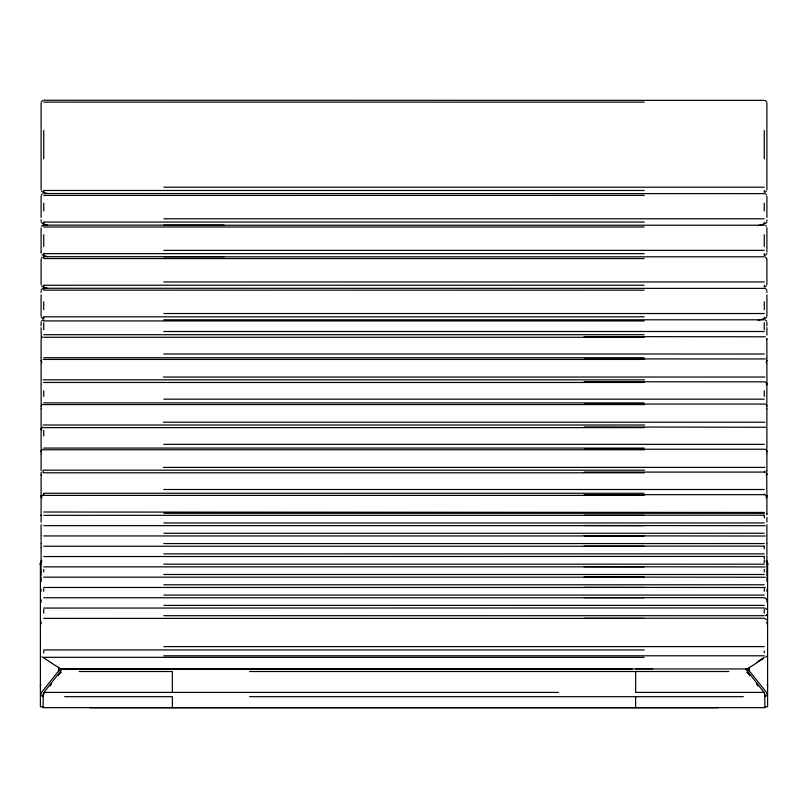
<?xml version="1.0" encoding="UTF-8"?>
<svg xmlns="http://www.w3.org/2000/svg" width="808" height="808" viewBox="0 0 808 808"><rect width="100%" height="100%" fill="white"/><g stroke="black" fill="none" stroke-linecap="round" stroke-linejoin="round"><path stroke-width="1.21" d="M43.087 696.678L43.228 694.971A5.02 2.565 -81.2 0 1 43.279 694.526L43.955 692.405L60.721 671.024A6.656 2.727 -79.1 0 1 61.731 669.479L62.267 668.913M41.097 515.625L41.147 515.11M41.097 363.802L41.157 360.499M41.097 406.04L42.319 404.212M41.097 451.207L42.319 449.379M766.903 360.429L766.135 362.287M766.812 406.091L766.903 384.386L766.55 383.063L764.954 381.841L584.134 381.75M766.812 451.228L766.701 451.773L766.903 447.016M43.228 694.951L43.087 707.636L764.913 707.636L764.691 694.496L764.913 696.678M766.812 253.561L765.196 255.358M58.923 670.569L41.622 692.315L40.4 695.84L43.036 695.84L43.905 693.577L43.309 694.718M41.329 258.277L42.248 257.166M41.329 195.112L42.248 194.001M766.64 656.126L765.651 657.217M41.299 101.879L42.723 100.465M41.299 289.91L42.723 288.486M766.701 222.321L765.196 223.776M766.701 317.069L765.196 318.524M41.36 321.19L42.561 319.968M41.36 338.087L42.561 336.865M766.327 385.062L766.903 383.659L766.903 364.317M766.327 475.397L766.903 471.064M766.135 497.789L766.903 495.93L766.701 473.71M766.135 615.625L766.701 614.767L766.085 615.676M41.45 226.482L42.723 225.321M766.55 191.001L765.196 192.193M766.55 285.749L765.196 286.941M49.924 685.982L51.48 684.103M58.196 675.538L60.832 672.266M60.974 672.185L60.499 672.71L60.499 672.115M749.077 670.569L766.378 692.315L767.6 695.84L764.964 695.84L764.732 694.819M42.723 427.119L41.097 429.553L41.097 446.269M42.723 494.87L41.097 497.304L41.097 516.453M747.329 668.893L756.702 662.913M758.187 661.207L764.267 657.328M757.005 662.56L763.095 658.682M60.731 669.297L61.903 668.862M764.701 694.617L764.045 692.405L745.734 668.913M758.187 225.604L764.267 223.846L764.267 222.059M758.187 320.352L764.267 318.594L764.267 317.11M43.733 100.253L764.267 100.364M43.733 102.121L644.178 102.121M163.822 187.193L764.267 187.193M43.733 190.476L644.178 190.476M43.733 193.526L764.267 193.637M43.733 195.405L644.178 195.405M163.822 218.776L764.267 218.776M43.733 222.059L644.178 222.059M43.733 225.109L223.867 225.109M163.822 225.22L764.267 225.22M43.733 226.987L644.178 226.987M163.822 250.359L764.267 250.359M43.733 253.651L644.178 253.651M43.733 256.692L223.867 256.692M163.822 256.803L764.267 256.803M43.733 258.57L644.178 258.57M163.822 281.941L764.267 281.941M43.733 285.234L644.178 285.234M43.733 288.274L764.267 288.385M43.733 290.153L644.178 290.153M163.822 313.524L764.267 313.524M43.733 316.817L644.178 316.817M163.822 319.796L764.267 319.796M43.733 320.928L644.178 320.928M163.822 331.502L764.267 331.502M43.733 334.704L644.178 334.704M584.134 336.582L765.277 336.784M43.733 337.289L644.178 337.289M163.822 354.005L764.267 354.005M43.733 357.732L644.178 357.732M584.467 358.893L765.439 358.954M43.076 359.429L644.622 359.429M163.378 377.043L764.923 377.043M43.076 379.841L644.622 379.841M43.733 382.467L644.178 382.467M163.822 399.172L764.267 399.172M43.733 402.909L644.178 402.909M584.467 404.061L764.923 404.061L766.327 404.636L766.903 406.04M43.076 404.596L644.622 404.596M163.378 422.21L764.923 422.21M43.076 425.008L644.622 425.008M584.134 426.917L765.59 427.27M43.733 427.634L644.178 427.634M163.822 444.339L764.267 444.339M43.733 448.076L644.178 448.076M584.467 449.228L764.923 449.228L766.327 449.804L766.903 451.207M43.076 449.763L644.622 449.763M163.378 467.377L764.923 467.377M43.076 470.175L644.622 470.175M584.134 472.084L764.267 472.084M43.733 472.801L644.178 472.801M163.822 489.507L764.267 489.507M43.733 493.244L644.178 493.244M584.134 494.668L764.267 494.668M43.733 495.385L644.178 495.385M43.733 512.019L764.267 512.444M163.822 513.292L764.267 513.292M584.134 515.201L764.267 515.201M43.733 515.332L644.178 515.332M163.822 522.958L764.267 522.958M584.134 525.513L765.277 525.715M43.733 525.644L644.178 525.644M163.822 533.27L764.267 533.27M584.134 535.815L765.277 536.017M43.733 535.946L644.178 535.946M163.822 543.572L764.267 543.572M584.134 546.117L764.267 546.117M43.733 546.248L644.178 546.248M163.822 553.874L764.267 553.874M43.733 556.55L764.267 556.429M40.4 564.004A5.636 5.575 -2.2 0 1 41.663 560.459A5.626 5.626 0 0 0 40.4 563.974L41.036 563.974L40.4 564.004L40.4 706.798L43.036 706.798M767.6 564.004A5.636 5.575 2.2 0 0 766.337 560.459A5.636 5.626 0 0 1 767.6 563.974L766.964 563.974L767.6 564.004L767.6 706.798L764.964 706.798M163.822 564.176L764.267 564.176M584.134 566.721L765.277 566.933M43.733 566.862L644.178 566.862M163.822 574.488L764.267 574.488M584.134 577.033L765.277 577.235M43.733 577.165L644.178 577.165M163.822 584.79L764.267 584.79M584.134 587.335L765.277 587.537M43.733 587.466L644.178 587.466M163.822 595.092L764.267 595.092M584.134 597.637L764.267 597.647L766.55 599.021M43.733 597.769L644.178 597.769M163.822 605.394L764.267 605.394M43.733 608.07L764.267 607.949M163.822 615.696L764.267 615.696M584.134 618.251L764.267 618.251L766.55 619.635M43.733 618.383L644.178 618.383M163.822 646.602L764.267 646.602M43.733 649.935L644.178 649.935M163.822 655.793L764.267 655.793M43.733 657.328L644.178 657.328M155.287 668.721L239.612 668.721M635.633 668.721L652.712 668.721M61.984 668.963L746.016 668.963M61.984 669.115L632.008 669.115M79.144 671.519L172.367 671.519L172.367 692.405M249.581 671.519L728.856 671.519M43.955 692.405L558.419 692.405M764.045 692.405L635.633 692.405L635.633 671.519M64.63 696.678L172.367 696.678L172.367 707.636M249.581 696.678L743.37 696.678M47.319 193.486L42.804 192.193L41.45 191.001M47.319 225.068L42.804 223.776L41.299 222.321M47.319 256.651L41.865 254.762M47.319 288.244L42.804 286.941L41.45 285.749M746.097 668.862L747.269 669.297M765.388 319.948L766.62 321.15M41.865 656.742L50.995 662.56M51.298 662.913L60.671 668.893M42.804 318.524L41.299 317.069M765.277 100.465L766.701 101.879M765.277 193.738L766.55 194.9M765.277 256.904L766.812 258.681M765.277 288.486L766.701 289.91M765.277 494.87L766.903 497.304L766.903 514.019M765.277 608.151L766.55 609.333M765.711 225.553L766.438 226.26M747.026 672.185L749.804 675.538M747.168 672.266L747.552 672.69L747.501 672.115M756.52 684.103L758.076 685.982M41.248 474.75L41.673 475.377M41.865 362.287L41.097 360.429M41.673 430.23L41.097 428.826L41.097 408.969M41.865 497.799L41.097 495.93L41.097 474.72M41.299 338.289L41.097 327.614M41.188 451.258L41.097 450.763L41.299 451.773L41.097 447.016M41.097 384.386L41.188 406.06M766.812 338.724L766.903 357.641M766.812 338.582L766.903 339.219M766.842 360.358L766.903 363.802M766.812 513.969L766.903 514.656M766.903 102.889L766.903 189.739M766.903 196.162L766.903 217.423M766.903 219.837L766.903 221.321M766.903 227.745L766.903 252.015M766.903 259.328L766.903 284.487M766.903 290.91L766.903 292.395M766.903 294.809L766.903 316.069M766.903 322.321L766.903 325.846M766.903 327.614L766.903 335.067M766.903 358.176L766.903 359.671M766.903 406.899L766.903 408.626M766.903 408.969L766.903 426.24M766.903 427.099L766.903 428.826M766.903 429.553L766.903 446.269M766.903 452.066L766.903 453.793M766.903 454.147L766.903 470.549M766.903 517.282L766.903 522.14M766.903 524.634L766.903 535.149M766.903 535.775L766.903 540.027M766.903 540.855L766.903 543.531M766.903 543.875L766.903 554.379M766.903 555.328L766.903 562.873M766.903 564.146L766.903 568.731M766.903 569.367L766.903 571.902M766.903 572.296L766.903 575.72M766.903 576.993L766.903 578.942M766.903 579.669L766.903 581.619M766.903 589.244L766.903 591.204M766.903 599.647L766.903 602.182M766.903 621.867L766.903 623.816M764.923 471.044L764.923 472.761M764.267 130.482L764.267 158.833M764.267 190.476L764.267 192.264M764.267 203.192L764.267 210.979M764.267 234.774L764.267 246.46M764.267 253.651L764.267 254.54M764.267 254.833L764.267 255.429M764.267 285.234L764.267 287.012M764.267 301.839L764.267 309.626M764.267 322.695L764.267 329.745M764.267 390.82L764.267 396.385M764.267 493.991L764.267 494.738M764.267 515.332L764.267 517.878M764.267 546.248L764.267 548.794M764.267 556.55L764.267 559.096M764.267 560.368L764.267 562.903M764.267 569.398L764.267 571.943M764.267 588.739L764.267 591.274M764.267 609.343L764.267 613.161M764.267 650.915L764.267 652.864M749.41 667.206L749.41 670.923M718.009 707.212L718.009 707.747L89.991 707.747L89.991 707.212M635.633 696.678L635.633 707.636M58.59 667.206L58.59 670.923M43.733 130.482L43.733 158.833M43.733 190.779L43.733 192.264M43.733 203.192L43.733 210.979M43.733 222.362L43.733 223.846M43.733 225.22L43.733 225.816M43.733 234.774L43.733 246.46M43.733 253.944L43.733 254.54M43.733 254.833L43.733 255.429M43.733 256.803L43.733 257.399M43.733 285.527L43.733 287.012M43.733 288.385L43.733 289.274M43.733 301.839L43.733 309.626M43.733 317.11L43.733 318.594M43.733 319.796L43.733 320.372M43.733 322.695L43.733 329.745M43.733 390.82L43.733 396.385M43.733 430.411L43.733 435.987M43.733 493.991L43.733 494.738M43.733 569.398L43.733 571.943M43.733 588.739L43.733 591.274M43.733 609.343L43.733 613.161M43.733 650.915L43.733 652.864M43.076 471.044L43.076 472.761M41.097 102.889L41.097 189.739M41.097 196.162L41.097 217.423M41.097 219.837L41.097 221.321M41.097 228.048L41.097 252.015M41.097 252.308L41.097 252.904M41.097 259.328L41.097 284.487M41.097 290.91L41.097 292.395M41.097 294.809L41.097 316.069M41.097 322.321L41.097 325.846M41.097 339.219L41.097 357.641M41.097 358.176L41.097 359.671M41.097 364.317L41.097 381.073M41.097 381.931L41.097 383.659M41.097 406.899L41.097 408.626M41.097 452.066L41.097 453.793M41.097 454.147L41.097 470.549M41.097 472.266L41.097 473.993M41.097 517.282L41.097 522.14M41.097 524.634L41.097 535.149M41.097 535.775L41.097 540.027M41.097 540.996L41.097 543.531M41.097 543.875L41.097 547.632M41.097 548.026L41.097 554.379M41.097 555.328L41.097 562.873M41.097 564.146L41.097 568.731M41.097 569.367L41.097 571.902M41.097 572.296L41.097 575.72M41.097 576.993L41.097 578.942M41.097 579.669L41.097 581.619M41.097 589.244L41.097 591.204M41.097 599.647L41.097 602.182M41.097 621.867L41.097 623.816M767.196 684.245A5.595 5.424 42.3 0 1 767.61 686.325M747.259 669.327A6.595 5.656 60.3 0 1 749.067 670.59M766.307 561.469A5.636 5.434 8.5 0 1 767.6 564.913M766.327 561.318A5.626 5.595 -5.7 0 1 767.6 564.853M40.39 686.325A5.595 5.424 -42.5 0 1 40.804 684.245M58.934 670.59A6.595 5.656 -60.3 0 1 60.741 669.327M40.4 564.913A5.636 5.434 -8.5 0 1 41.693 561.469M40.4 564.853A5.636 5.595 9 0 1 41.673 561.318M41.117 515.544L41.117 515.544M41.188 429.058L41.097 429.553L41.188 429.058M41.188 496.809L41.188 496.839M766.903 383.659L766.752 384.366L766.903 383.659M41.188 429.088L41.157 429.179M766.903 473.993L766.752 474.69L766.903 473.993M766.903 495.93L766.701 496.94L766.903 495.93M766.812 496.809L766.812 496.839M41.299 496.849L41.097 495.93L41.299 496.849M41.299 496.87L41.097 495.93L41.299 496.94"/></g></svg>
